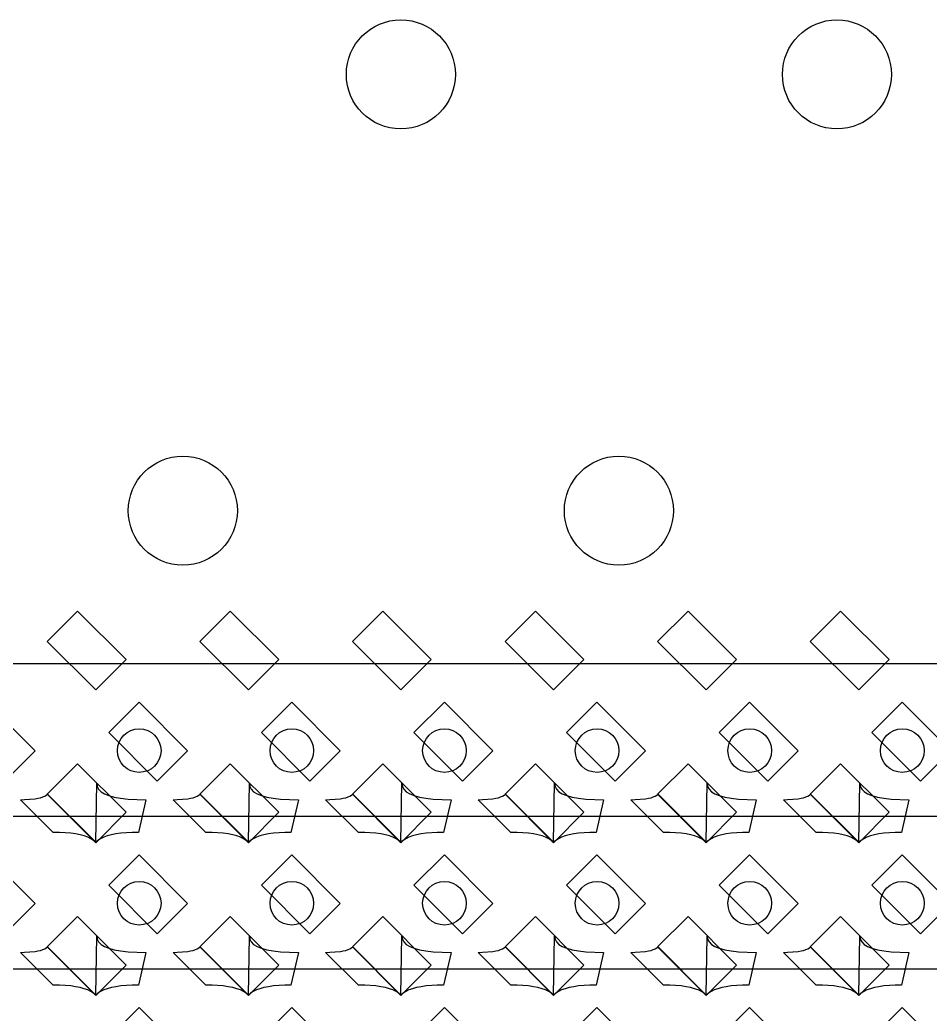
# Model space of a CAD drawing. Header units: inches. Extents: x 0.07 to 4.39, y 0.05 to 2.95.
# Drawn here: x 2.5253 to 2.9428, y 2.3692 to 2.825 of the extents above; entities that cross this region are included whole.
import ezdxf

# ---------------------------------------------------------------- set-up
doc = ezdxf.new("R2010")
doc.units = ezdxf.units.IN
doc.header["$MEASUREMENT"] = 0
doc.layers.add('Top Layer', color=1, linetype='Continuous')

# ---------------------------------------------------------------- blocks, each defined once
blk = doc.blocks.new('0805_P_______________17')
at = {"layer": 'Top Layer'}
for p, q in [((-0.03937, 0.01575), (-0.01969, 0.01575)), ((-0.03937, -0.01575), (-0.03937, 0.01575)), ((-0.01969, 0.01575), (-0.01969, -0.01575)), ((0.01969, 0.01575), (0.03937, 0.01575)), ((0.01969, -0.01575), (0.01969, 0.01575)), ((0.03937, 0.01575), (0.03937, -0.01575)), ((-0.01969, -0.01575), (-0.03937, -0.01575)), ((0.03937, -0.01575), (0.01969, -0.01575))]:
    blk.add_line(p, q, dxfattribs=at)
blk = doc.blocks.new('0805_P_______________18')
at = {"layer": 'Top Layer'}
for p, q in [((-0.03937, 0.01575), (-0.01969, 0.01575)), ((-0.03937, -0.01575), (-0.03937, 0.01575)), ((-0.01969, 0.01575), (-0.01969, -0.01575)), ((0.01969, 0.01575), (0.03937, 0.01575)), ((0.01969, -0.01575), (0.01969, 0.01575)), ((0.03937, 0.01575), (0.03937, -0.01575)), ((-0.01969, -0.01575), (-0.03937, -0.01575)), ((0.03937, -0.01575), (0.01969, -0.01575))]:
    blk.add_line(p, q, dxfattribs=at)
blk = doc.blocks.new('0805_P_______________19')
at = {"layer": 'Top Layer'}
for p, q in [((-0.03937, 0.01575), (-0.01969, 0.01575)), ((-0.03937, -0.01575), (-0.03937, 0.01575)), ((-0.01969, 0.01575), (-0.01969, -0.01575)), ((0.01969, 0.01575), (0.03937, 0.01575)), ((0.01969, -0.01575), (0.01969, 0.01575)), ((0.03937, 0.01575), (0.03937, -0.01575)), ((-0.01969, -0.01575), (-0.03937, -0.01575)), ((0.03937, -0.01575), (0.01969, -0.01575))]:
    blk.add_line(p, q, dxfattribs=at)
blk = doc.blocks.new('0805_P_______________20')
at = {"layer": 'Top Layer'}
for p, q in [((-0.03937, 0.01575), (-0.01969, 0.01575)), ((-0.03937, -0.01575), (-0.03937, 0.01575)), ((-0.01969, 0.01575), (-0.01969, -0.01575)), ((0.01969, 0.01575), (0.03937, 0.01575)), ((0.01969, -0.01575), (0.01969, 0.01575)), ((0.03937, 0.01575), (0.03937, -0.01575)), ((-0.01969, -0.01575), (-0.03937, -0.01575)), ((0.03937, -0.01575), (0.01969, -0.01575))]:
    blk.add_line(p, q, dxfattribs=at)
blk = doc.blocks.new('0805_P_______________21')
at = {"layer": 'Top Layer'}
for p, q in [((-0.03937, 0.01575), (-0.01969, 0.01575)), ((-0.03937, -0.01575), (-0.03937, 0.01575)), ((-0.01969, 0.01575), (-0.01969, -0.01575)), ((0.01969, 0.01575), (0.03937, 0.01575)), ((0.01969, -0.01575), (0.01969, 0.01575)), ((0.03937, 0.01575), (0.03937, -0.01575)), ((-0.01969, -0.01575), (-0.03937, -0.01575)), ((0.03937, -0.01575), (0.01969, -0.01575))]:
    blk.add_line(p, q, dxfattribs=at)
blk = doc.blocks.new('0805_P_______________22')
at = {"layer": 'Top Layer'}
for p, q in [((-0.03937, 0.01575), (-0.01969, 0.01575)), ((-0.03937, -0.01575), (-0.03937, 0.01575)), ((-0.01969, 0.01575), (-0.01969, -0.01575)), ((0.01969, 0.01575), (0.03937, 0.01575)), ((0.01969, -0.01575), (0.01969, 0.01575)), ((0.03937, 0.01575), (0.03937, -0.01575)), ((-0.01969, -0.01575), (-0.03937, -0.01575)), ((0.03937, -0.01575), (0.01969, -0.01575))]:
    blk.add_line(p, q, dxfattribs=at)
blk = doc.blocks.new('0805_P_______________23')
at = {"layer": 'Top Layer'}
for p, q in [((-0.03937, 0.01575), (-0.01969, 0.01575)), ((-0.03937, -0.01575), (-0.03937, 0.01575)), ((-0.01969, 0.01575), (-0.01969, -0.01575)), ((0.01969, 0.01575), (0.03937, 0.01575)), ((0.01969, -0.01575), (0.01969, 0.01575)), ((0.03937, 0.01575), (0.03937, -0.01575)), ((-0.01969, -0.01575), (-0.03937, -0.01575)), ((0.03937, -0.01575), (0.01969, -0.01575))]:
    blk.add_line(p, q, dxfattribs=at)
blk = doc.blocks.new('0805_P_______________57')
at = {"layer": 'Top Layer'}
for p, q in [((-0.03937, 0.01575), (-0.01969, 0.01575)), ((-0.03937, -0.01575), (-0.03937, 0.01575)), ((-0.01969, 0.01575), (-0.01969, -0.01575)), ((0.01969, 0.01575), (0.03937, 0.01575)), ((0.01969, -0.01575), (0.01969, 0.01575)), ((0.03937, 0.01575), (0.03937, -0.01575)), ((-0.01969, -0.01575), (-0.03937, -0.01575)), ((0.03937, -0.01575), (0.01969, -0.01575))]:
    blk.add_line(p, q, dxfattribs=at)
blk = doc.blocks.new('0805_P_______________58')
at = {"layer": 'Top Layer'}
for p, q in [((-0.03937, 0.01575), (-0.01969, 0.01575)), ((-0.03937, -0.01575), (-0.03937, 0.01575)), ((-0.01969, 0.01575), (-0.01969, -0.01575)), ((0.01969, 0.01575), (0.03937, 0.01575)), ((0.01969, -0.01575), (0.01969, 0.01575)), ((0.03937, 0.01575), (0.03937, -0.01575)), ((-0.01969, -0.01575), (-0.03937, -0.01575)), ((0.03937, -0.01575), (0.01969, -0.01575))]:
    blk.add_line(p, q, dxfattribs=at)
blk = doc.blocks.new('0805_P_______________59')
at = {"layer": 'Top Layer'}
for p, q in [((-0.03937, 0.01575), (-0.01969, 0.01575)), ((-0.03937, -0.01575), (-0.03937, 0.01575)), ((-0.01969, 0.01575), (-0.01969, -0.01575)), ((0.01969, 0.01575), (0.03937, 0.01575)), ((0.01969, -0.01575), (0.01969, 0.01575)), ((0.03937, 0.01575), (0.03937, -0.01575)), ((-0.01969, -0.01575), (-0.03937, -0.01575)), ((0.03937, -0.01575), (0.01969, -0.01575))]:
    blk.add_line(p, q, dxfattribs=at)
blk = doc.blocks.new('0805_P_______________60')
at = {"layer": 'Top Layer'}
for p, q in [((-0.03937, 0.01575), (-0.01969, 0.01575)), ((-0.03937, -0.01575), (-0.03937, 0.01575)), ((-0.01969, 0.01575), (-0.01969, -0.01575)), ((0.01969, 0.01575), (0.03937, 0.01575)), ((0.01969, -0.01575), (0.01969, 0.01575)), ((0.03937, 0.01575), (0.03937, -0.01575)), ((-0.01969, -0.01575), (-0.03937, -0.01575)), ((0.03937, -0.01575), (0.01969, -0.01575))]:
    blk.add_line(p, q, dxfattribs=at)
blk = doc.blocks.new('0805_P_______________61')
at = {"layer": 'Top Layer'}
for p, q in [((-0.03937, 0.01575), (-0.01969, 0.01575)), ((-0.03937, -0.01575), (-0.03937, 0.01575)), ((-0.01969, 0.01575), (-0.01969, -0.01575)), ((0.01969, 0.01575), (0.03937, 0.01575)), ((0.01969, -0.01575), (0.01969, 0.01575)), ((0.03937, 0.01575), (0.03937, -0.01575)), ((-0.01969, -0.01575), (-0.03937, -0.01575)), ((0.03937, -0.01575), (0.01969, -0.01575))]:
    blk.add_line(p, q, dxfattribs=at)
blk = doc.blocks.new('0805_P_______________62')
at = {"layer": 'Top Layer'}
for p, q in [((-0.03937, 0.01575), (-0.01969, 0.01575)), ((-0.03937, -0.01575), (-0.03937, 0.01575)), ((-0.01969, 0.01575), (-0.01969, -0.01575)), ((0.01969, 0.01575), (0.03937, 0.01575)), ((0.01969, -0.01575), (0.01969, 0.01575)), ((0.03937, 0.01575), (0.03937, -0.01575)), ((-0.01969, -0.01575), (-0.03937, -0.01575)), ((0.03937, -0.01575), (0.01969, -0.01575))]:
    blk.add_line(p, q, dxfattribs=at)
blk = doc.blocks.new('0805_P_______________63')
at = {"layer": 'Top Layer'}
for p, q in [((-0.03937, 0.01575), (-0.01969, 0.01575)), ((-0.03937, -0.01575), (-0.03937, 0.01575)), ((-0.01969, 0.01575), (-0.01969, -0.01575)), ((0.01969, 0.01575), (0.03937, 0.01575)), ((0.01969, -0.01575), (0.01969, 0.01575)), ((0.03937, 0.01575), (0.03937, -0.01575)), ((-0.01969, -0.01575), (-0.03937, -0.01575)), ((0.03937, -0.01575), (0.01969, -0.01575))]:
    blk.add_line(p, q, dxfattribs=at)
blk = doc.blocks.new('0805_P_______________97')
at = {"layer": 'Top Layer'}
for p, q in [((-0.03937, 0.01575), (-0.01969, 0.01575)), ((-0.03937, -0.01575), (-0.03937, 0.01575)), ((-0.01969, 0.01575), (-0.01969, -0.01575)), ((0.01969, 0.01575), (0.03937, 0.01575)), ((0.01969, -0.01575), (0.01969, 0.01575)), ((0.03937, 0.01575), (0.03937, -0.01575)), ((-0.01969, -0.01575), (-0.03937, -0.01575)), ((0.03937, -0.01575), (0.01969, -0.01575))]:
    blk.add_line(p, q, dxfattribs=at)
blk = doc.blocks.new('0805_P_______________98')
at = {"layer": 'Top Layer'}
for p, q in [((-0.03937, 0.01575), (-0.01969, 0.01575)), ((-0.03937, -0.01575), (-0.03937, 0.01575)), ((-0.01969, 0.01575), (-0.01969, -0.01575)), ((0.01969, 0.01575), (0.03937, 0.01575)), ((0.01969, -0.01575), (0.01969, 0.01575)), ((0.03937, 0.01575), (0.03937, -0.01575)), ((-0.01969, -0.01575), (-0.03937, -0.01575)), ((0.03937, -0.01575), (0.01969, -0.01575))]:
    blk.add_line(p, q, dxfattribs=at)
blk = doc.blocks.new('0805_P_______________99')
at = {"layer": 'Top Layer'}
for p, q in [((-0.03937, 0.01575), (-0.01969, 0.01575)), ((-0.03937, -0.01575), (-0.03937, 0.01575)), ((-0.01969, 0.01575), (-0.01969, -0.01575)), ((0.01969, 0.01575), (0.03937, 0.01575)), ((0.01969, -0.01575), (0.01969, 0.01575)), ((0.03937, 0.01575), (0.03937, -0.01575)), ((-0.01969, -0.01575), (-0.03937, -0.01575)), ((0.03937, -0.01575), (0.01969, -0.01575))]:
    blk.add_line(p, q, dxfattribs=at)
blk = doc.blocks.new('0805_P_______________100')
at = {"layer": 'Top Layer'}
for p, q in [((-0.03937, 0.01575), (-0.01969, 0.01575)), ((-0.03937, -0.01575), (-0.03937, 0.01575)), ((-0.01969, 0.01575), (-0.01969, -0.01575)), ((0.01969, 0.01575), (0.03937, 0.01575)), ((0.01969, -0.01575), (0.01969, 0.01575)), ((0.03937, 0.01575), (0.03937, -0.01575)), ((-0.01969, -0.01575), (-0.03937, -0.01575)), ((0.03937, -0.01575), (0.01969, -0.01575))]:
    blk.add_line(p, q, dxfattribs=at)
blk = doc.blocks.new('0805_P_______________101')
at = {"layer": 'Top Layer'}
for p, q in [((-0.03937, 0.01575), (-0.01969, 0.01575)), ((-0.03937, -0.01575), (-0.03937, 0.01575)), ((-0.01969, 0.01575), (-0.01969, -0.01575)), ((0.01969, 0.01575), (0.03937, 0.01575)), ((0.01969, -0.01575), (0.01969, 0.01575)), ((0.03937, 0.01575), (0.03937, -0.01575)), ((-0.01969, -0.01575), (-0.03937, -0.01575)), ((0.03937, -0.01575), (0.01969, -0.01575))]:
    blk.add_line(p, q, dxfattribs=at)
blk = doc.blocks.new('0805_P_______________102')
at = {"layer": 'Top Layer'}
for p, q in [((-0.03937, 0.01575), (-0.01969, 0.01575)), ((-0.03937, -0.01575), (-0.03937, 0.01575)), ((-0.01969, 0.01575), (-0.01969, -0.01575)), ((0.01969, 0.01575), (0.03937, 0.01575)), ((0.01969, -0.01575), (0.01969, 0.01575)), ((0.03937, 0.01575), (0.03937, -0.01575)), ((-0.01969, -0.01575), (-0.03937, -0.01575)), ((0.03937, -0.01575), (0.01969, -0.01575))]:
    blk.add_line(p, q, dxfattribs=at)
blk = doc.blocks.new('0805_P_______________103')
at = {"layer": 'Top Layer'}
for p, q in [((-0.03937, 0.01575), (-0.01969, 0.01575)), ((-0.03937, -0.01575), (-0.03937, 0.01575)), ((-0.01969, 0.01575), (-0.01969, -0.01575)), ((0.01969, 0.01575), (0.03937, 0.01575)), ((0.01969, -0.01575), (0.01969, 0.01575)), ((0.03937, 0.01575), (0.03937, -0.01575)), ((-0.01969, -0.01575), (-0.03937, -0.01575)), ((0.03937, -0.01575), (0.01969, -0.01575))]:
    blk.add_line(p, q, dxfattribs=at)

msp = doc.modelspace()

# ---------------------------------------------------------------- linework, layer by layer
at = {"layer": 'Top Layer'}
for p, q in [((2.41588, 2.53), (2.62588, 2.53)), ((2.62588, 2.53), (2.83588, 2.53)), ((2.83588, 2.53), (2.90588, 2.53)), ((2.90588, 2.53), (3.46588, 2.53)), ((2.56005, 2.44795), (2.56051, 2.475)), ((2.56051, 2.475), (2.56071, 2.47357)), ((2.56071, 2.47357), (2.56137, 2.4723)), ((2.56137, 2.4723), (2.56248, 2.47117)), ((2.56248, 2.47117), (2.56405, 2.4702)), ((2.63005, 2.44795), (2.63051, 2.475)), ((2.63051, 2.475), (2.63071, 2.47357)), ((2.63071, 2.47357), (2.63137, 2.4723)), ((2.63137, 2.4723), (2.63248, 2.47117)), ((2.63248, 2.47117), (2.63405, 2.4702)), ((2.70005, 2.44795), (2.70051, 2.475)), ((2.70051, 2.475), (2.70071, 2.47357)), ((2.70071, 2.47357), (2.70137, 2.4723)), ((2.70137, 2.4723), (2.70248, 2.47117)), ((2.70248, 2.47117), (2.70405, 2.4702)), ((2.77005, 2.44795), (2.77051, 2.475)), ((2.77051, 2.475), (2.77071, 2.47357)), ((2.77071, 2.47357), (2.77137, 2.4723)), ((2.77137, 2.4723), (2.77248, 2.47117)), ((2.77248, 2.47117), (2.77405, 2.4702)), ((2.84005, 2.44795), (2.84051, 2.475)), ((2.84051, 2.475), (2.84071, 2.47357)), ((2.84071, 2.47357), (2.84137, 2.4723)), ((2.84137, 2.4723), (2.84248, 2.47117)), ((2.84248, 2.47117), (2.84405, 2.4702)), ((2.91005, 2.44795), (2.91051, 2.475)), ((2.91051, 2.475), (2.91071, 2.47357)), ((2.91071, 2.47357), (2.91137, 2.4723)), ((2.91137, 2.4723), (2.91248, 2.47118)), ((2.91248, 2.47118), (2.91405, 2.4702)), ((2.52551, 2.4675), (2.52741, 2.46753)), ((2.54051, 2.4525), (2.52551, 2.4675)), ((2.52741, 2.46753), (2.53225, 2.46791)), ((2.53225, 2.46791), (2.53356, 2.46814)), ((2.53356, 2.46814), (2.53474, 2.46842)), ((2.53474, 2.46842), (2.53576, 2.46875)), ((2.53576, 2.46875), (2.53664, 2.46914)), ((2.53664, 2.46914), (2.53737, 2.46957)), ((2.53737, 2.46957), (2.53795, 2.47005)), ((2.53795, 2.47005), (2.56005, 2.44795)), ((2.56405, 2.4702), (2.56607, 2.46937)), ((2.56607, 2.46937), (2.56855, 2.4687)), ((2.56855, 2.4687), (2.57148, 2.46817)), ((2.57148, 2.46817), (2.57487, 2.4678)), ((2.57487, 2.4678), (2.58301, 2.4675)), ((2.58301, 2.4675), (2.5796, 2.4525)), ((2.59551, 2.4675), (2.59741, 2.46753)), ((2.61051, 2.4525), (2.59551, 2.4675)), ((2.59741, 2.46753), (2.60225, 2.46791)), ((2.60225, 2.46791), (2.60356, 2.46814)), ((2.60356, 2.46814), (2.60474, 2.46842)), ((2.60474, 2.46842), (2.60576, 2.46875)), ((2.60576, 2.46875), (2.60664, 2.46914)), ((2.60664, 2.46914), (2.60737, 2.46957)), ((2.60737, 2.46957), (2.60795, 2.47005)), ((2.60795, 2.47005), (2.63005, 2.44795)), ((2.63405, 2.4702), (2.63607, 2.46937)), ((2.63607, 2.46937), (2.63855, 2.4687)), ((2.63855, 2.4687), (2.64148, 2.46817)), ((2.64148, 2.46817), (2.64487, 2.4678)), ((2.64487, 2.4678), (2.65301, 2.4675)), ((2.65301, 2.4675), (2.6496, 2.4525)), ((2.66551, 2.4675), (2.66741, 2.46753)), ((2.68051, 2.4525), (2.66551, 2.4675)), ((2.66741, 2.46753), (2.67225, 2.46791)), ((2.67225, 2.46791), (2.67356, 2.46814)), ((2.67356, 2.46814), (2.67474, 2.46842)), ((2.67474, 2.46842), (2.67576, 2.46875)), ((2.67576, 2.46875), (2.67664, 2.46914)), ((2.67664, 2.46914), (2.67737, 2.46957)), ((2.67737, 2.46957), (2.67795, 2.47005)), ((2.67795, 2.47005), (2.70005, 2.44795)), ((2.70405, 2.4702), (2.70607, 2.46937)), ((2.70607, 2.46937), (2.70855, 2.4687)), ((2.70855, 2.4687), (2.71148, 2.46817)), ((2.71148, 2.46817), (2.71487, 2.4678)), ((2.71487, 2.4678), (2.72301, 2.4675)), ((2.72301, 2.4675), (2.7196, 2.4525)), ((2.73551, 2.4675), (2.73741, 2.46753)), ((2.75051, 2.4525), (2.73551, 2.4675)), ((2.73741, 2.46753), (2.74225, 2.46791)), ((2.74225, 2.46791), (2.74356, 2.46814)), ((2.74356, 2.46814), (2.74474, 2.46842)), ((2.74474, 2.46842), (2.74576, 2.46875)), ((2.74576, 2.46875), (2.74664, 2.46914)), ((2.74664, 2.46914), (2.74737, 2.46957)), ((2.74737, 2.46957), (2.74795, 2.47005)), ((2.74795, 2.47005), (2.77005, 2.44795)), ((2.77405, 2.4702), (2.77607, 2.46937)), ((2.77607, 2.46937), (2.77855, 2.4687)), ((2.77855, 2.4687), (2.78148, 2.46817)), ((2.78148, 2.46817), (2.78487, 2.4678)), ((2.78487, 2.4678), (2.79301, 2.4675)), ((2.79301, 2.4675), (2.7896, 2.4525)), ((2.80551, 2.4675), (2.80741, 2.46753)), ((2.82051, 2.4525), (2.80551, 2.4675)), ((2.80741, 2.46753), (2.81225, 2.46791)), ((2.81225, 2.46791), (2.81356, 2.46814)), ((2.81356, 2.46814), (2.81474, 2.46842)), ((2.81474, 2.46842), (2.81576, 2.46875)), ((2.81576, 2.46875), (2.81664, 2.46914)), ((2.81664, 2.46914), (2.81737, 2.46957)), ((2.81737, 2.46957), (2.81795, 2.47005)), ((2.81795, 2.47005), (2.84005, 2.44795)), ((2.84405, 2.4702), (2.84607, 2.46937)), ((2.84607, 2.46937), (2.84855, 2.4687)), ((2.84855, 2.4687), (2.85148, 2.46817)), ((2.85148, 2.46817), (2.85487, 2.4678)), ((2.85487, 2.4678), (2.86301, 2.4675)), ((2.86301, 2.4675), (2.8596, 2.4525)), ((2.87551, 2.4675), (2.87741, 2.46753)), ((2.89051, 2.4525), (2.87551, 2.4675)), ((2.87741, 2.46753), (2.88225, 2.46791)), ((2.88225, 2.46791), (2.88356, 2.46814)), ((2.88356, 2.46814), (2.88474, 2.46842)), ((2.88474, 2.46842), (2.88576, 2.46875)), ((2.88576, 2.46875), (2.88664, 2.46914)), ((2.88664, 2.46914), (2.88737, 2.46957)), ((2.88737, 2.46957), (2.88795, 2.47005)), ((2.88795, 2.47005), (2.91005, 2.44795)), ((2.91405, 2.4702), (2.91607, 2.46937)), ((2.91607, 2.46937), (2.91855, 2.4687)), ((2.91855, 2.4687), (2.92148, 2.46817)), ((2.92148, 2.46817), (2.92487, 2.4678)), ((2.92487, 2.4678), (2.93301, 2.4675)), ((2.93301, 2.4675), (2.9296, 2.4525)), ((2.27588, 2.46), (2.62588, 2.46)), ((2.62588, 2.46), (2.83588, 2.46)), ((2.83588, 2.46), (2.90588, 2.46)), ((2.90588, 2.46), (3.11588, 2.46)), ((2.5434, 2.45245), (2.54051, 2.4525)), ((2.54857, 2.45209), (2.5434, 2.45245)), ((2.57671, 2.45245), (2.57154, 2.45209)), ((2.5796, 2.4525), (2.57671, 2.45245)), ((2.6134, 2.45245), (2.61051, 2.4525)), ((2.61857, 2.45209), (2.6134, 2.45245)), ((2.64671, 2.45245), (2.64154, 2.45209)), ((2.6496, 2.4525), (2.64671, 2.45245)), ((2.6834, 2.45245), (2.68051, 2.4525)), ((2.68857, 2.45209), (2.6834, 2.45245)), ((2.71671, 2.45245), (2.71154, 2.45209)), ((2.7196, 2.4525), (2.71671, 2.45245)), ((2.7534, 2.45245), (2.75051, 2.4525)), ((2.75857, 2.45209), (2.7534, 2.45245)), ((2.78671, 2.45245), (2.78154, 2.45209)), ((2.7896, 2.4525), (2.78671, 2.45245)), ((2.8234, 2.45245), (2.82051, 2.4525)), ((2.82857, 2.45209), (2.8234, 2.45245)), ((2.85671, 2.45245), (2.85154, 2.45209)), ((2.8596, 2.4525), (2.85671, 2.45245)), ((2.8934, 2.45245), (2.89051, 2.4525)), ((2.89857, 2.45209), (2.8934, 2.45245)), ((2.92671, 2.45245), (2.92154, 2.45209)), ((2.9296, 2.4525), (2.92671, 2.45245)), ((2.55084, 2.45177), (2.54857, 2.45209)), ((2.5529, 2.45136), (2.55084, 2.45177)), ((2.55475, 2.45086), (2.5529, 2.45136)), ((2.55639, 2.45027), (2.55475, 2.45086)), ((2.55782, 2.44959), (2.55639, 2.45027)), ((2.55904, 2.44882), (2.55782, 2.44959)), ((2.56005, 2.44795), (2.55904, 2.44882)), ((2.56107, 2.44882), (2.56005, 2.44795)), ((2.56229, 2.44959), (2.56107, 2.44882)), ((2.56372, 2.45027), (2.56229, 2.44959)), ((2.56536, 2.45086), (2.56372, 2.45027)), ((2.56721, 2.45136), (2.56536, 2.45086)), ((2.56927, 2.45177), (2.56721, 2.45136)), ((2.57154, 2.45209), (2.56927, 2.45177)), ((2.62084, 2.45177), (2.61857, 2.45209)), ((2.6229, 2.45136), (2.62084, 2.45177)), ((2.62475, 2.45086), (2.6229, 2.45136)), ((2.62639, 2.45027), (2.62475, 2.45086)), ((2.62782, 2.44959), (2.62639, 2.45027)), ((2.62904, 2.44882), (2.62782, 2.44959)), ((2.63005, 2.44795), (2.62904, 2.44882)), ((2.63107, 2.44882), (2.63005, 2.44795)), ((2.63229, 2.44959), (2.63107, 2.44882)), ((2.63372, 2.45027), (2.63229, 2.44959)), ((2.63536, 2.45086), (2.63372, 2.45027)), ((2.63721, 2.45136), (2.63536, 2.45086)), ((2.63927, 2.45177), (2.63721, 2.45136)), ((2.64154, 2.45209), (2.63927, 2.45177)), ((2.69084, 2.45177), (2.68857, 2.45209)), ((2.6929, 2.45136), (2.69084, 2.45177)), ((2.69475, 2.45086), (2.6929, 2.45136)), ((2.69639, 2.45027), (2.69475, 2.45086)), ((2.69782, 2.44959), (2.69639, 2.45027)), ((2.69904, 2.44882), (2.69782, 2.44959)), ((2.70005, 2.44795), (2.69904, 2.44882)), ((2.70107, 2.44882), (2.70005, 2.44795)), ((2.70229, 2.44959), (2.70107, 2.44882)), ((2.70372, 2.45027), (2.70229, 2.44959)), ((2.70536, 2.45086), (2.70372, 2.45027)), ((2.70721, 2.45136), (2.70536, 2.45086)), ((2.70927, 2.45177), (2.70721, 2.45136)), ((2.71154, 2.45209), (2.70927, 2.45177)), ((2.76084, 2.45177), (2.75857, 2.45209)), ((2.7629, 2.45136), (2.76084, 2.45177)), ((2.76475, 2.45086), (2.7629, 2.45136)), ((2.76639, 2.45027), (2.76475, 2.45086)), ((2.76782, 2.44959), (2.76639, 2.45027)), ((2.76904, 2.44882), (2.76782, 2.44959)), ((2.77005, 2.44795), (2.76904, 2.44882)), ((2.77107, 2.44882), (2.77005, 2.44795)), ((2.77229, 2.44959), (2.77107, 2.44882)), ((2.77372, 2.45027), (2.77229, 2.44959)), ((2.77536, 2.45086), (2.77372, 2.45027)), ((2.77721, 2.45136), (2.77536, 2.45086)), ((2.77927, 2.45177), (2.77721, 2.45136)), ((2.78154, 2.45209), (2.77927, 2.45177)), ((2.83084, 2.45177), (2.82857, 2.45209)), ((2.8329, 2.45136), (2.83084, 2.45177)), ((2.83475, 2.45086), (2.8329, 2.45136)), ((2.83639, 2.45027), (2.83475, 2.45086)), ((2.83782, 2.44959), (2.83639, 2.45027)), ((2.83904, 2.44882), (2.83782, 2.44959)), ((2.84005, 2.44795), (2.83904, 2.44882)), ((2.84107, 2.44882), (2.84005, 2.44795)), ((2.84229, 2.44959), (2.84107, 2.44882)), ((2.84372, 2.45027), (2.84229, 2.44959)), ((2.84536, 2.45086), (2.84372, 2.45027)), ((2.84721, 2.45136), (2.84536, 2.45086)), ((2.84927, 2.45177), (2.84721, 2.45136)), ((2.85154, 2.45209), (2.84927, 2.45177)), ((2.90084, 2.45177), (2.89857, 2.45209)), ((2.9029, 2.45136), (2.90084, 2.45177)), ((2.90475, 2.45086), (2.9029, 2.45136)), ((2.90639, 2.45027), (2.90475, 2.45086)), ((2.90782, 2.44959), (2.90639, 2.45027)), ((2.90904, 2.44882), (2.90782, 2.44959)), ((2.91005, 2.44795), (2.90904, 2.44882)), ((2.91107, 2.44882), (2.91005, 2.44795)), ((2.91229, 2.44959), (2.91107, 2.44882)), ((2.91372, 2.45027), (2.91229, 2.44959)), ((2.91536, 2.45086), (2.91372, 2.45027)), ((2.91721, 2.45136), (2.91536, 2.45086)), ((2.91927, 2.45177), (2.91721, 2.45136)), ((2.92154, 2.45209), (2.91927, 2.45177)), ((2.56005, 2.37795), (2.56051, 2.405)), ((2.56051, 2.405), (2.56071, 2.40357)), ((2.56071, 2.40357), (2.56137, 2.4023)), ((2.56137, 2.4023), (2.56248, 2.40117)), ((2.63005, 2.37795), (2.63051, 2.405)), ((2.63051, 2.405), (2.63071, 2.40357)), ((2.63071, 2.40357), (2.63137, 2.4023)), ((2.63137, 2.4023), (2.63248, 2.40117)), ((2.70005, 2.37795), (2.70051, 2.405)), ((2.70051, 2.405), (2.70071, 2.40357)), ((2.70071, 2.40357), (2.70137, 2.4023)), ((2.70137, 2.4023), (2.70248, 2.40117)), ((2.77005, 2.37795), (2.77051, 2.405)), ((2.77051, 2.405), (2.77071, 2.40357)), ((2.77071, 2.40357), (2.77137, 2.4023)), ((2.77137, 2.4023), (2.77248, 2.40117)), ((2.84005, 2.37795), (2.84051, 2.405)), ((2.84051, 2.405), (2.84071, 2.40357)), ((2.84071, 2.40357), (2.84137, 2.4023)), ((2.84137, 2.4023), (2.84248, 2.40117)), ((2.91005, 2.37795), (2.91051, 2.405)), ((2.91051, 2.405), (2.91071, 2.40357)), ((2.91071, 2.40357), (2.91137, 2.4023)), ((2.91137, 2.4023), (2.91248, 2.40117)), ((2.52741, 2.39753), (2.53225, 2.39791)), ((2.53225, 2.39791), (2.53356, 2.39814)), ((2.53356, 2.39814), (2.53474, 2.39842)), ((2.53474, 2.39842), (2.53576, 2.39875)), ((2.53576, 2.39875), (2.53664, 2.39914)), ((2.53664, 2.39914), (2.53737, 2.39957)), ((2.53737, 2.39957), (2.53795, 2.40006)), ((2.53795, 2.40006), (2.56005, 2.37795)), ((2.56248, 2.40117), (2.56405, 2.4002)), ((2.56405, 2.4002), (2.56607, 2.39937)), ((2.56607, 2.39937), (2.56855, 2.3987)), ((2.56855, 2.3987), (2.57148, 2.39817)), ((2.57148, 2.39817), (2.57487, 2.3978)), ((2.57487, 2.3978), (2.58301, 2.3975)), ((2.59741, 2.39753), (2.60225, 2.39791)), ((2.60225, 2.39791), (2.60356, 2.39814)), ((2.60356, 2.39814), (2.60474, 2.39842)), ((2.60474, 2.39842), (2.60576, 2.39875)), ((2.60576, 2.39875), (2.60664, 2.39914)), ((2.60664, 2.39914), (2.60737, 2.39957)), ((2.60737, 2.39957), (2.60795, 2.40006)), ((2.60795, 2.40006), (2.63005, 2.37795)), ((2.63248, 2.40117), (2.63405, 2.4002)), ((2.63405, 2.4002), (2.63607, 2.39937)), ((2.63607, 2.39937), (2.63855, 2.3987)), ((2.63855, 2.3987), (2.64148, 2.39817)), ((2.64148, 2.39817), (2.64487, 2.3978)), ((2.64487, 2.3978), (2.65301, 2.3975)), ((2.66741, 2.39753), (2.67225, 2.39791)), ((2.67225, 2.39791), (2.67356, 2.39814)), ((2.67356, 2.39814), (2.67474, 2.39842)), ((2.67474, 2.39842), (2.67576, 2.39875)), ((2.67576, 2.39875), (2.67664, 2.39914)), ((2.67664, 2.39914), (2.67737, 2.39957)), ((2.67737, 2.39957), (2.67795, 2.40006)), ((2.67795, 2.40006), (2.70005, 2.37795)), ((2.70248, 2.40117), (2.70405, 2.4002)), ((2.70405, 2.4002), (2.70607, 2.39937)), ((2.70607, 2.39937), (2.70855, 2.3987)), ((2.70855, 2.3987), (2.71148, 2.39817)), ((2.71148, 2.39817), (2.71487, 2.3978)), ((2.71487, 2.3978), (2.72301, 2.3975)), ((2.73741, 2.39753), (2.74225, 2.39791)), ((2.74225, 2.39791), (2.74356, 2.39814)), ((2.74356, 2.39814), (2.74474, 2.39842)), ((2.74474, 2.39842), (2.74576, 2.39875)), ((2.74576, 2.39875), (2.74664, 2.39914)), ((2.74664, 2.39914), (2.74737, 2.39957)), ((2.74737, 2.39957), (2.74795, 2.40006)), ((2.74795, 2.40006), (2.77005, 2.37795)), ((2.77248, 2.40117), (2.77405, 2.4002)), ((2.77405, 2.4002), (2.77607, 2.39937)), ((2.77607, 2.39937), (2.77855, 2.3987)), ((2.77855, 2.3987), (2.78148, 2.39817)), ((2.78148, 2.39817), (2.78487, 2.3978)), ((2.78487, 2.3978), (2.79301, 2.3975)), ((2.80741, 2.39753), (2.81225, 2.39791)), ((2.81225, 2.39791), (2.81356, 2.39814)), ((2.81356, 2.39814), (2.81474, 2.39842)), ((2.81474, 2.39842), (2.81576, 2.39875)), ((2.81576, 2.39875), (2.81664, 2.39914)), ((2.81664, 2.39914), (2.81737, 2.39957)), ((2.81737, 2.39957), (2.81795, 2.40006)), ((2.81795, 2.40006), (2.84005, 2.37795)), ((2.84248, 2.40117), (2.84405, 2.4002)), ((2.84405, 2.4002), (2.84607, 2.39937)), ((2.84607, 2.39937), (2.84855, 2.3987)), ((2.84855, 2.3987), (2.85148, 2.39817)), ((2.85148, 2.39817), (2.85487, 2.3978)), ((2.85487, 2.3978), (2.86301, 2.3975)), ((2.87741, 2.39753), (2.88225, 2.39791)), ((2.88225, 2.39791), (2.88356, 2.39814)), ((2.88356, 2.39814), (2.88474, 2.39842)), ((2.88474, 2.39842), (2.88576, 2.39875)), ((2.88576, 2.39875), (2.88664, 2.39914)), ((2.88664, 2.39914), (2.88737, 2.39957)), ((2.88737, 2.39957), (2.88795, 2.40006)), ((2.88795, 2.40006), (2.91005, 2.37795)), ((2.91248, 2.40117), (2.91405, 2.4002)), ((2.91405, 2.4002), (2.91607, 2.39937)), ((2.91607, 2.39937), (2.91855, 2.3987)), ((2.91855, 2.3987), (2.92148, 2.39818)), ((2.92148, 2.39818), (2.92487, 2.3978)), ((2.92487, 2.3978), (2.93301, 2.3975)), ((2.52551, 2.3975), (2.52741, 2.39753)), ((2.54051, 2.3825), (2.52551, 2.3975)), ((2.58301, 2.3975), (2.5796, 2.3825)), ((2.59551, 2.3975), (2.59741, 2.39753)), ((2.61051, 2.3825), (2.59551, 2.3975)), ((2.65301, 2.3975), (2.6496, 2.3825)), ((2.66551, 2.3975), (2.66741, 2.39753)), ((2.68051, 2.3825), (2.66551, 2.3975)), ((2.72301, 2.3975), (2.7196, 2.3825)), ((2.73551, 2.3975), (2.73741, 2.39753)), ((2.75051, 2.3825), (2.73551, 2.3975)), ((2.79301, 2.3975), (2.7896, 2.3825)), ((2.80551, 2.3975), (2.80741, 2.39753)), ((2.82051, 2.3825), (2.80551, 2.3975)), ((2.86301, 2.3975), (2.8596, 2.3825)), ((2.87551, 2.3975), (2.87741, 2.39753)), ((2.89051, 2.3825), (2.87551, 2.3975)), ((2.93301, 2.3975), (2.9296, 2.3825)), ((2.34588, 2.39), (2.55588, 2.39)), ((2.55588, 2.39), (2.76588, 2.39)), ((2.76588, 2.39), (2.83588, 2.39)), ((2.83588, 2.39), (2.90588, 2.39)), ((2.90588, 2.39), (3.25588, 2.39)), ((2.5434, 2.38245), (2.54051, 2.3825)), ((2.54857, 2.38209), (2.5434, 2.38245)), ((2.55084, 2.38177), (2.54857, 2.38209)), ((2.5529, 2.38136), (2.55084, 2.38177)), ((2.55475, 2.38086), (2.5529, 2.38136)), ((2.55639, 2.38027), (2.55475, 2.38086)), ((2.55782, 2.37959), (2.55639, 2.38027)), ((2.55904, 2.37882), (2.55782, 2.37959)), ((2.56229, 2.37959), (2.56107, 2.37882)), ((2.56372, 2.38027), (2.56229, 2.37959)), ((2.56536, 2.38086), (2.56372, 2.38027)), ((2.56721, 2.38136), (2.56536, 2.38086)), ((2.56927, 2.38177), (2.56721, 2.38136)), ((2.57154, 2.38209), (2.56927, 2.38177)), ((2.57671, 2.38245), (2.57154, 2.38209)), ((2.5796, 2.3825), (2.57671, 2.38245)), ((2.6134, 2.38245), (2.61051, 2.3825)), ((2.61857, 2.38209), (2.6134, 2.38245)), ((2.62084, 2.38177), (2.61857, 2.38209)), ((2.6229, 2.38136), (2.62084, 2.38177)), ((2.62475, 2.38086), (2.6229, 2.38136)), ((2.62639, 2.38027), (2.62475, 2.38086)), ((2.62782, 2.37959), (2.62639, 2.38027)), ((2.62904, 2.37882), (2.62782, 2.37959)), ((2.63229, 2.37959), (2.63107, 2.37882)), ((2.63372, 2.38027), (2.63229, 2.37959)), ((2.63536, 2.38086), (2.63372, 2.38027)), ((2.63721, 2.38136), (2.63536, 2.38086)), ((2.63927, 2.38177), (2.63721, 2.38136)), ((2.64154, 2.38209), (2.63927, 2.38177)), ((2.64671, 2.38245), (2.64154, 2.38209)), ((2.6496, 2.3825), (2.64671, 2.38245)), ((2.6834, 2.38245), (2.68051, 2.3825)), ((2.68857, 2.38209), (2.6834, 2.38245)), ((2.69084, 2.38177), (2.68857, 2.38209)), ((2.6929, 2.38136), (2.69084, 2.38177)), ((2.69475, 2.38086), (2.6929, 2.38136)), ((2.69639, 2.38027), (2.69475, 2.38086)), ((2.69782, 2.37959), (2.69639, 2.38027)), ((2.69904, 2.37882), (2.69782, 2.37959)), ((2.70229, 2.37959), (2.70107, 2.37882)), ((2.70372, 2.38027), (2.70229, 2.37959)), ((2.70536, 2.38086), (2.70372, 2.38027)), ((2.70721, 2.38136), (2.70536, 2.38086)), ((2.70927, 2.38177), (2.70721, 2.38136)), ((2.71154, 2.38209), (2.70927, 2.38177)), ((2.71671, 2.38245), (2.71154, 2.38209)), ((2.7196, 2.3825), (2.71671, 2.38245)), ((2.7534, 2.38245), (2.75051, 2.3825)), ((2.75857, 2.38209), (2.7534, 2.38245)), ((2.76084, 2.38177), (2.75857, 2.38209)), ((2.7629, 2.38136), (2.76084, 2.38177)), ((2.76475, 2.38086), (2.7629, 2.38136)), ((2.76639, 2.38027), (2.76475, 2.38086)), ((2.76782, 2.37959), (2.76639, 2.38027)), ((2.76904, 2.37882), (2.76782, 2.37959)), ((2.77229, 2.37959), (2.77107, 2.37882)), ((2.77372, 2.38027), (2.77229, 2.37959)), ((2.77536, 2.38086), (2.77372, 2.38027)), ((2.77721, 2.38136), (2.77536, 2.38086)), ((2.77927, 2.38177), (2.77721, 2.38136)), ((2.78154, 2.38209), (2.77927, 2.38177)), ((2.78671, 2.38245), (2.78154, 2.38209)), ((2.7896, 2.3825), (2.78671, 2.38245)), ((2.8234, 2.38245), (2.82051, 2.3825)), ((2.82857, 2.38209), (2.8234, 2.38245)), ((2.83084, 2.38177), (2.82857, 2.38209)), ((2.8329, 2.38136), (2.83084, 2.38177)), ((2.83475, 2.38086), (2.8329, 2.38136)), ((2.83639, 2.38027), (2.83475, 2.38086)), ((2.83782, 2.37959), (2.83639, 2.38027)), ((2.83904, 2.37882), (2.83782, 2.37959)), ((2.84229, 2.37959), (2.84107, 2.37882)), ((2.84372, 2.38027), (2.84229, 2.37959)), ((2.84536, 2.38086), (2.84372, 2.38027)), ((2.84721, 2.38136), (2.84536, 2.38086)), ((2.84927, 2.38177), (2.84721, 2.38136)), ((2.85154, 2.38209), (2.84927, 2.38177)), ((2.85671, 2.38245), (2.85154, 2.38209)), ((2.8596, 2.3825), (2.85671, 2.38245)), ((2.8934, 2.38245), (2.89051, 2.3825)), ((2.89857, 2.38209), (2.8934, 2.38245)), ((2.90084, 2.38177), (2.89857, 2.38209)), ((2.9029, 2.38136), (2.90084, 2.38177)), ((2.90475, 2.38086), (2.9029, 2.38136)), ((2.90639, 2.38027), (2.90475, 2.38086)), ((2.90782, 2.37959), (2.90639, 2.38027)), ((2.90904, 2.37882), (2.90782, 2.37959)), ((2.91229, 2.37959), (2.91107, 2.37882)), ((2.91372, 2.38027), (2.91229, 2.37959)), ((2.91536, 2.38086), (2.91372, 2.38027)), ((2.91721, 2.38136), (2.91536, 2.38086)), ((2.91927, 2.38177), (2.91721, 2.38136)), ((2.92154, 2.38209), (2.91927, 2.38177)), ((2.92671, 2.38245), (2.92154, 2.38209)), ((2.9296, 2.3825), (2.92671, 2.38245)), ((2.56005, 2.37795), (2.55904, 2.37882)), ((2.56107, 2.37882), (2.56005, 2.37795)), ((2.63005, 2.37795), (2.62904, 2.37882)), ((2.63107, 2.37882), (2.63005, 2.37795)), ((2.70005, 2.37795), (2.69904, 2.37882)), ((2.70107, 2.37882), (2.70005, 2.37795)), ((2.77005, 2.37795), (2.76904, 2.37882)), ((2.77107, 2.37882), (2.77005, 2.37795)), ((2.84005, 2.37795), (2.83904, 2.37882)), ((2.84107, 2.37882), (2.84005, 2.37795)), ((2.91005, 2.37795), (2.90904, 2.37882)), ((2.91107, 2.37882), (2.91005, 2.37795))]:
    msp.add_line(p, q, dxfattribs=at)
for centre, radius in [((2.7, 2.8), 0.025), ((2.9, 2.8), 0.025), ((2.6, 2.6), 0.025), ((2.8, 2.6), 0.025), ((2.58, 2.49), 0.01), ((2.65, 2.49), 0.01), ((2.72, 2.49), 0.01), ((2.79, 2.49), 0.01), ((2.86, 2.49), 0.01), ((2.93, 2.49), 0.01), ((2.58, 2.42), 0.01), ((2.65, 2.42), 0.01), ((2.72, 2.42), 0.01), ((2.79, 2.42), 0.01), ((2.86, 2.42), 0.01), ((2.93, 2.42), 0.01)]:
    msp.add_circle(centre, radius, dxfattribs=at)

# ---------------------------------------------------------------- block references
at = {"rotation": 45}
for name, p in [('0805_P_______________23', (2.535, 2.515)), ('0805_P_______________22', (2.605, 2.515)), ('0805_P_______________21', (2.675, 2.515)), ('0805_P_______________20', (2.745, 2.515)), ('0805_P_______________19', (2.815, 2.515)), ('0805_P_______________18', (2.885, 2.515)), ('0805_P_______________17', (2.955, 2.515)), ('0805_P_______________63', (2.535, 2.445)), ('0805_P_______________62', (2.605, 2.445)), ('0805_P_______________61', (2.675, 2.445)), ('0805_P_______________60', (2.745, 2.445)), ('0805_P_______________59', (2.815, 2.445)), ('0805_P_______________58', (2.885, 2.445)), ('0805_P_______________57', (2.955, 2.445)), ('0805_P_______________103', (2.535, 2.375)), ('0805_P_______________102', (2.605, 2.375)), ('0805_P_______________101', (2.675, 2.375)), ('0805_P_______________100', (2.745, 2.375)), ('0805_P_______________99', (2.815, 2.375)), ('0805_P_______________98', (2.885, 2.375)), ('0805_P_______________97', (2.955, 2.375))]:
    msp.add_blockref(name, p, dxfattribs=at)

doc.saveas('drawing.dxf')
